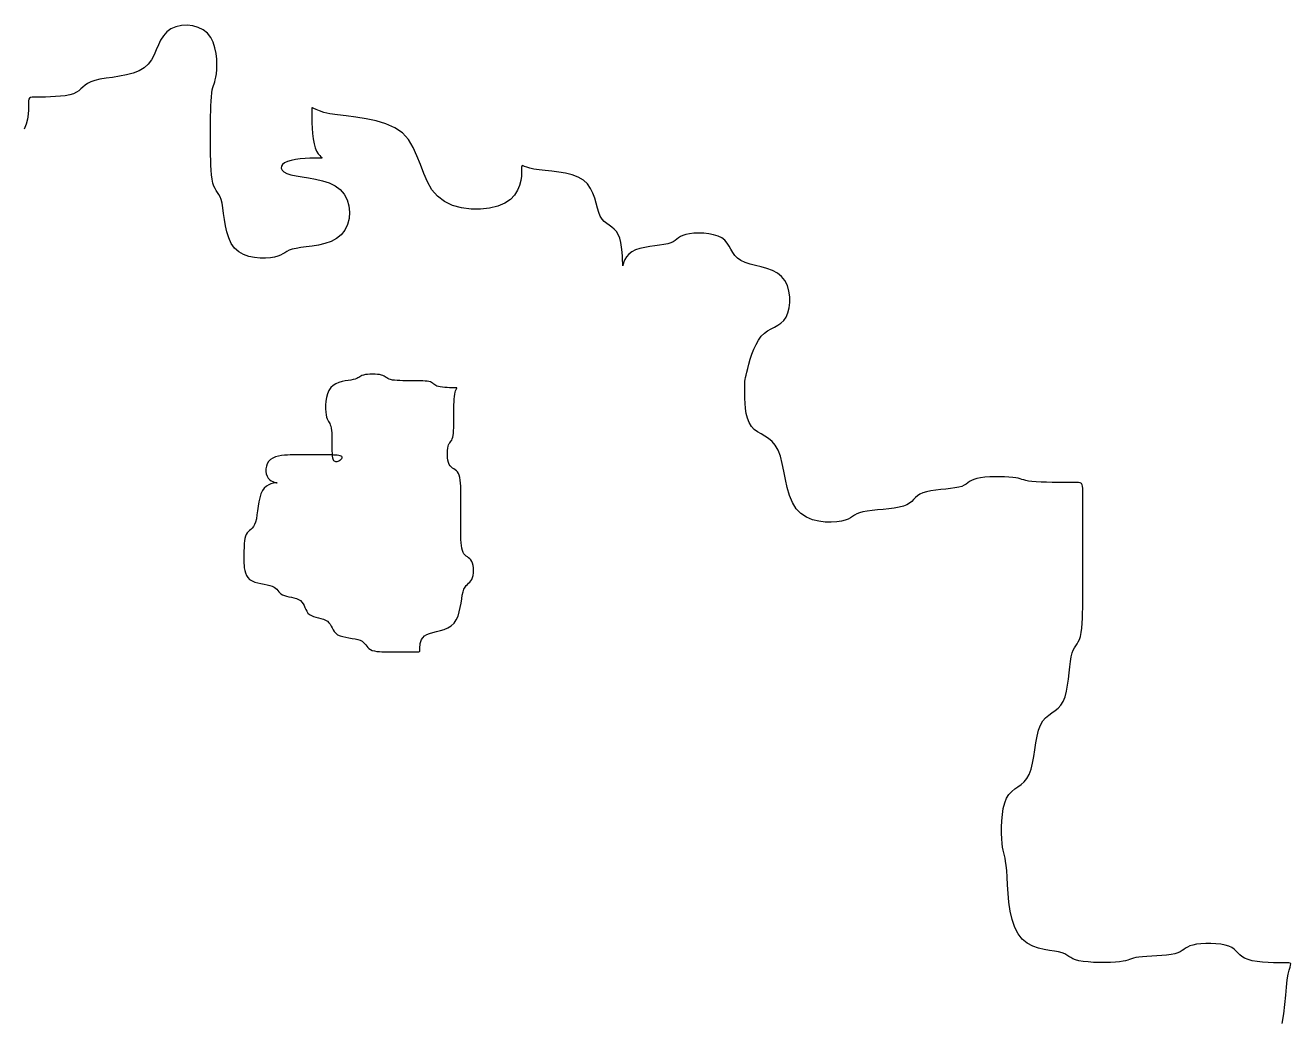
# Model space of a CAD drawing. Header units: millimetres. Extents: x -4017 to 59953, y -688 to 66564.
# Drawn here: x 36040 to 36973, y 10643 to 11373 of the extents above; entities that cross this region are included whole.
import ezdxf

# ---------------------------------------------------------------- set-up
doc = ezdxf.new("R2010")
doc.units = ezdxf.units.MM

# ---------------------------------------------------------------- blocks, each defined once
blk = doc.blocks.new('A$C041A49A9')
at = {"linetype": 'Continuous'}
for p, q in [((0.85953, 1.64228), (0.85587, 1.64073)), ((0.86354, 1.64318), (0.85953, 1.64228)), ((0.86772, 1.64343), (0.86354, 1.64318)), ((0.87191, 1.64302), (0.86772, 1.64343)), ((0.87592, 1.64193), (0.87191, 1.64302)), ((0.87957, 1.64016), (0.87592, 1.64193)), ((0.84827, 1.63254), (0.8466, 1.62899)), ((0.85025, 1.63578), (0.84827, 1.63254)), ((0.85274, 1.63856), (0.85025, 1.63578)), ((0.85587, 1.64073), (0.85274, 1.63856)), ((0.8827, 1.6377), (0.87957, 1.64016)), ((0.88517, 1.63457), (0.8827, 1.6377)), ((0.88702, 1.63092), (0.88517, 1.63457)), ((0.84505, 1.62528), (0.84342, 1.62158)), ((0.8466, 1.62899), (0.84505, 1.62528)), ((0.88832, 1.62691), (0.88702, 1.63092)), ((0.88915, 1.62272), (0.88832, 1.62691)), ((0.83917, 1.61478), (0.83615, 1.61201)), ((0.84153, 1.61802), (0.83917, 1.61478)), ((0.84342, 1.62158), (0.84153, 1.61802)), ((0.88959, 1.61854), (0.88915, 1.62272)), ((0.88972, 1.61453), (0.88959, 1.61854)), ((0.88961, 1.61087), (0.88972, 1.61453)), ((0.80799, 1.60444), (0.80355, 1.60373)), ((0.81286, 1.60512), (0.80799, 1.60444)), ((0.81795, 1.60589), (0.81286, 1.60512)), ((0.82303, 1.60686), (0.81795, 1.60589)), ((0.8279, 1.60813), (0.82303, 1.60686)), ((0.83235, 1.60981), (0.8279, 1.60813)), ((0.83615, 1.61201), (0.83235, 1.60981)), ((0.88857, 1.60331), (0.88898, 1.60526)), ((0.88898, 1.60526), (0.88934, 1.60774)), ((0.88934, 1.60774), (0.88961, 1.61087)), ((0.78798, 1.59528), (0.78621, 1.59408)), ((0.7895, 1.5966), (0.78798, 1.59528)), ((0.79095, 1.59798), (0.7895, 1.5966)), ((0.79251, 1.59935), (0.79095, 1.59798)), ((0.79438, 1.60067), (0.79251, 1.59935)), ((0.79672, 1.60188), (0.79438, 1.60067)), ((0.79974, 1.60291), (0.79672, 1.60188)), ((0.80355, 1.60373), (0.79974, 1.60291)), ((0.88593, 1.59362), (0.88628, 1.59582)), ((0.88628, 1.59582), (0.8867, 1.59757)), ((0.8867, 1.59757), (0.88716, 1.59903)), ((0.88716, 1.59903), (0.88763, 1.60036)), ((0.88763, 1.60036), (0.88811, 1.60173)), ((0.88811, 1.60173), (0.88857, 1.60331)), ((0.75083, 1.58613), (0.75082, 1.58394)), ((0.75092, 1.58778), (0.75083, 1.58613)), ((0.75117, 1.58896), (0.75092, 1.58778)), ((0.75165, 1.58975), (0.75117, 1.58896)), ((0.75244, 1.59023), (0.75165, 1.58975)), ((0.75362, 1.59048), (0.75244, 1.59023)), ((0.75527, 1.59057), (0.75362, 1.59048)), ((0.75746, 1.59058), (0.75527, 1.59057)), ((0.76023, 1.59059), (0.75746, 1.59058)), ((0.76347, 1.59062), (0.76023, 1.59059)), ((0.76702, 1.59071), (0.76347, 1.59062)), ((0.77073, 1.59089), (0.76702, 1.59071)), ((0.77444, 1.59118), (0.77073, 1.59089)), ((0.77799, 1.59162), (0.77444, 1.59118)), ((0.78123, 1.59223), (0.77799, 1.59162)), ((0.784, 1.59305), (0.78123, 1.59223)), ((0.78621, 1.59408), (0.784, 1.59305)), ((0.88528, 1.58405), (0.88543, 1.5876)), ((0.88543, 1.5876), (0.88565, 1.59084)), ((0.88565, 1.59084), (0.88593, 1.59362)), ((0.75062, 1.57793), (0.75016, 1.57438)), ((0.75079, 1.58117), (0.75062, 1.57793)), ((0.75082, 1.58394), (0.75079, 1.58117)), ((0.88509, 1.57308), (0.88512, 1.57663)), ((0.88512, 1.57663), (0.88518, 1.58034)), ((0.88518, 1.58034), (0.88528, 1.58405)), ((0.95962, 1.58207), (0.9596, 1.58063)), ((0.9596, 1.58063), (0.9596, 1.57831)), ((0.9596, 1.57831), (0.95964, 1.57526)), ((0.9598, 1.58272), (0.95962, 1.58207)), ((0.9603, 1.58273), (0.9598, 1.58272)), ((0.96127, 1.58225), (0.9603, 1.58273)), ((0.96286, 1.58141), (0.96127, 1.58225)), ((0.96524, 1.58037), (0.96286, 1.58141)), ((0.96855, 1.57927), (0.96524, 1.58037)), ((0.97296, 1.57825), (0.96855, 1.57927)), ((0.97855, 1.57742), (0.97296, 1.57825)), ((0.98508, 1.57665), (0.97855, 1.57742)), ((0.99223, 1.57578), (0.98508, 1.57665)), ((0.74925, 1.57067), (0.74776, 1.56696)), ((0.75016, 1.57438), (0.74925, 1.57067)), ((0.88507, 1.56707), (0.88508, 1.56984)), ((0.88507, 1.56486), (0.88507, 1.56707)), ((0.88508, 1.56984), (0.88509, 1.57308)), ((0.95964, 1.57526), (0.95973, 1.57169)), ((0.95973, 1.57169), (0.95992, 1.5678)), ((0.95992, 1.5678), (0.96022, 1.5638)), ((0.9997, 1.57464), (0.99223, 1.57578)), ((1.00717, 1.57307), (0.9997, 1.57464)), ((1.01432, 1.57091), (1.00717, 1.57307)), ((1.02085, 1.56798), (1.01432, 1.57091)), ((1.02644, 1.56413), (1.02085, 1.56798)), ((0.88507, 1.56313), (0.88507, 1.56486)), ((0.88507, 1.5617), (0.88507, 1.56313)), ((0.88507, 1.56043), (0.88507, 1.5617)), ((0.88507, 1.55916), (0.88507, 1.56043)), ((0.88507, 1.55773), (0.88507, 1.55916)), ((0.88507, 1.556), (0.88507, 1.55773)), ((0.96022, 1.5638), (0.96068, 1.55988)), ((0.96068, 1.55988), (0.96131, 1.55625)), ((1.03088, 1.55925), (1.02644, 1.56413)), ((1.03436, 1.55356), (1.03088, 1.55925)), ((0.88507, 1.55379), (0.88507, 1.556)), ((0.88508, 1.55102), (0.88507, 1.55379)), ((0.8851, 1.54778), (0.88508, 1.55102)), ((0.96131, 1.55625), (0.96216, 1.55313)), ((0.96216, 1.55313), (0.96321, 1.55066)), ((0.96321, 1.55066), (0.96437, 1.5488)), ((0.96437, 1.5488), (0.9655, 1.54747)), ((1.0372, 1.54732), (1.03436, 1.55356)), ((0.88516, 1.54423), (0.8851, 1.54778)), ((0.88529, 1.54052), (0.88516, 1.54423)), ((0.88549, 1.53681), (0.88529, 1.54052)), ((0.93723, 1.53962), (0.9371, 1.53824)), ((0.93808, 1.54094), (0.93723, 1.53962)), ((0.9396, 1.54214), (0.93808, 1.54094)), ((0.94177, 1.54317), (0.9396, 1.54214)), ((0.94454, 1.54399), (0.94177, 1.54317)), ((0.94775, 1.5446), (0.94454, 1.54399)), ((0.9512, 1.54504), (0.94775, 1.5446)), ((0.95473, 1.54533), (0.9512, 1.54504)), ((0.95813, 1.54551), (0.95473, 1.54533)), ((0.96122, 1.5456), (0.95813, 1.54551)), ((0.96383, 1.54563), (0.96122, 1.5456)), ((0.96576, 1.54564), (0.96383, 1.54563)), ((0.9655, 1.54747), (0.96645, 1.54657)), ((0.96688, 1.54565), (0.96576, 1.54564)), ((0.96645, 1.54657), (0.96709, 1.54603)), ((0.96728, 1.54576), (0.96688, 1.54565)), ((0.96709, 1.54603), (0.96728, 1.54576)), ((1.03969, 1.5408), (1.0372, 1.54732)), ((1.04213, 1.53429), (1.03969, 1.5408)), ((1.11447, 1.53977), (1.11435, 1.53891)), ((1.11481, 1.54008), (1.11447, 1.53977)), ((1.11547, 1.53997), (1.11481, 1.54008)), ((1.11655, 1.53955), (1.11547, 1.53997)), ((1.11817, 1.53894), (1.11655, 1.53955)), ((1.12043, 1.53824), (1.11817, 1.53894)), ((0.88579, 1.53326), (0.88549, 1.53681)), ((0.88622, 1.53002), (0.88579, 1.53326)), ((0.88678, 1.52724), (0.88622, 1.53002)), ((0.9371, 1.53824), (0.93771, 1.53687)), ((0.93771, 1.53687), (0.93908, 1.53555)), ((0.93908, 1.53555), (0.94124, 1.53434)), ((0.94124, 1.53434), (0.94424, 1.53331)), ((0.94424, 1.53331), (0.94804, 1.53248)), ((0.94804, 1.53248), (0.95249, 1.53176)), ((0.95249, 1.53176), (0.95736, 1.53101)), ((0.95736, 1.53101), (0.96244, 1.53011)), ((0.96244, 1.53011), (0.96752, 1.52894)), ((1.04484, 1.52805), (1.04213, 1.53429)), ((1.11414, 1.53231), (1.11368, 1.52904)), ((1.11431, 1.53515), (1.11414, 1.53231)), ((1.11433, 1.53739), (1.11431, 1.53515)), ((1.11435, 1.53891), (1.11433, 1.53739)), ((1.12343, 1.53758), (1.12043, 1.53824)), ((1.12724, 1.53703), (1.12343, 1.53758)), ((1.13168, 1.53654), (1.12724, 1.53703)), ((1.13655, 1.53601), (1.13168, 1.53654)), ((1.14164, 1.53534), (1.13655, 1.53601)), ((1.14672, 1.53443), (1.14164, 1.53534)), ((1.15159, 1.53319), (1.14672, 1.53443)), ((1.15604, 1.53152), (1.15159, 1.53319)), ((1.15984, 1.52933), (1.15604, 1.53152)), ((0.88749, 1.52504), (0.88678, 1.52724)), ((0.88833, 1.52328), (0.88749, 1.52504)), ((0.88924, 1.52179), (0.88833, 1.52328)), ((0.89019, 1.5204), (0.88924, 1.52179)), ((0.89115, 1.51894), (0.89019, 1.5204)), ((0.96752, 1.52894), (0.9724, 1.52737)), ((0.9724, 1.52737), (0.97684, 1.52526)), ((0.97684, 1.52526), (0.98064, 1.5225)), ((0.98064, 1.5225), (0.98363, 1.51902)), ((1.0481, 1.52235), (1.04484, 1.52805)), ((1.05223, 1.51748), (1.0481, 1.52235)), ((1.1113, 1.52193), (1.10909, 1.51844)), ((1.11278, 1.52552), (1.1113, 1.52193)), ((1.11368, 1.52904), (1.11278, 1.52552)), ((1.16285, 1.52656), (1.15984, 1.52933)), ((1.16515, 1.52331), (1.16285, 1.52656)), ((1.16689, 1.51976), (1.16515, 1.52331)), ((0.89206, 1.51723), (0.89115, 1.51894)), ((0.89289, 1.51509), (0.89206, 1.51723)), ((0.89361, 1.51236), (0.89289, 1.51509)), ((0.89418, 1.50891), (0.89361, 1.51236)), ((0.98363, 1.51902), (0.98578, 1.51494)), ((0.98578, 1.51494), (0.98708, 1.51048)), ((1.05742, 1.51364), (1.05223, 1.51748)), ((1.06348, 1.51084), (1.05742, 1.51364)), ((1.10191, 1.51245), (1.09672, 1.51028)), ((1.10601, 1.51522), (1.10191, 1.51245)), ((1.10909, 1.51844), (1.10601, 1.51522)), ((1.16822, 1.51606), (1.16689, 1.51976)), ((1.16927, 1.51235), (1.16822, 1.51606)), ((1.1702, 1.5088), (1.16927, 1.51235)), ((0.89471, 1.50488), (0.89418, 1.50891)), ((0.89529, 1.50047), (0.89471, 1.50488)), ((0.98708, 1.51048), (0.98757, 1.50581)), ((0.98757, 1.50581), (0.98723, 1.50115)), ((1.07013, 1.50901), (1.06348, 1.51084)), ((1.07707, 1.5081), (1.07013, 1.50901)), ((1.08401, 1.50805), (1.07707, 1.5081)), ((1.09065, 1.5088), (1.08401, 1.50805)), ((1.09672, 1.51028), (1.09065, 1.5088)), ((1.17115, 1.50555), (1.1702, 1.5088)), ((1.17226, 1.50278), (1.17115, 1.50555)), ((1.17365, 1.50058), (1.17226, 1.50278)), ((0.89602, 1.49586), (0.89529, 1.50047)), ((0.89703, 1.49125), (0.89602, 1.49586)), ((0.98414, 1.49261), (0.9814, 1.48913)), ((0.98608, 1.49669), (0.98414, 1.49261)), ((0.98723, 1.50115), (0.98608, 1.49669)), ((1.17527, 1.49884), (1.17365, 1.50058)), ((1.17704, 1.49741), (1.17527, 1.49884)), ((1.1789, 1.49613), (1.17704, 1.49741)), ((1.18075, 1.49485), (1.1789, 1.49613)), ((1.18253, 1.49341), (1.18075, 1.49485)), ((1.18415, 1.49165), (1.18253, 1.49341)), ((0.89841, 1.48684), (0.89703, 1.49125)), ((0.90026, 1.48281), (0.89841, 1.48684)), ((0.97384, 1.48428), (0.96938, 1.48274)), ((0.97792, 1.48637), (0.97384, 1.48428)), ((0.9814, 1.48913), (0.97792, 1.48637)), ((1.18553, 1.48941), (1.18415, 1.49165)), ((1.18663, 1.48661), (1.18553, 1.48941)), ((1.18745, 1.48338), (1.18663, 1.48661)), ((1.18804, 1.47993), (1.18745, 1.48338)), ((1.22424, 1.4832), (1.22204, 1.48249)), ((1.22598, 1.48404), (1.22424, 1.4832)), ((1.2274, 1.48495), (1.22598, 1.48404)), ((1.22867, 1.4859), (1.2274, 1.48495)), ((1.22994, 1.48686), (1.22867, 1.4859)), ((1.23137, 1.48777), (1.22994, 1.48686)), ((1.23311, 1.4886), (1.23137, 1.48777)), ((1.23531, 1.48932), (1.23311, 1.4886)), ((1.23808, 1.48987), (1.23531, 1.48932)), ((1.24133, 1.49024), (1.23808, 1.48987)), ((1.24488, 1.49039), (1.24133, 1.49024)), ((1.24858, 1.49029), (1.24488, 1.49039)), ((1.25229, 1.48992), (1.24858, 1.49029)), ((1.25584, 1.48924), (1.25229, 1.48992)), ((1.25908, 1.48823), (1.25584, 1.48924)), ((1.26186, 1.48685), (1.25908, 1.48823)), ((1.26406, 1.48511), (1.26186, 1.48685)), ((1.26581, 1.48307), (1.26406, 1.48511)), ((1.26727, 1.48084), (1.26581, 1.48307)), ((0.90271, 1.47936), (0.90026, 1.48281)), ((0.9058, 1.47664), (0.90271, 1.47936)), ((0.90941, 1.47462), (0.9058, 1.47664)), ((0.91337, 1.47321), (0.90941, 1.47462)), ((0.9367, 1.47418), (0.93475, 1.4734)), ((0.93832, 1.47505), (0.9367, 1.47418)), ((0.9398, 1.47595), (0.93832, 1.47505)), ((0.94133, 1.47685), (0.9398, 1.47595)), ((0.94309, 1.47771), (0.94133, 1.47685)), ((0.94526, 1.4785), (0.94309, 1.47771)), ((0.94803, 1.47917), (0.94526, 1.4785)), ((0.95152, 1.47972), (0.94803, 1.47917)), ((0.95559, 1.48023), (0.95152, 1.47972)), ((0.96006, 1.48083), (0.95559, 1.48023)), ((0.96472, 1.48162), (0.96006, 1.48083)), ((0.96938, 1.48274), (0.96472, 1.48162)), ((1.18844, 1.47647), (1.18804, 1.47993)), ((1.18868, 1.47321), (1.18844, 1.47647)), ((1.1933, 1.47488), (1.19165, 1.47294)), ((1.19549, 1.47661), (1.1933, 1.47488)), ((1.19826, 1.47799), (1.19549, 1.47661)), ((1.2015, 1.47905), (1.19826, 1.47799)), ((1.20506, 1.47985), (1.2015, 1.47905)), ((1.20876, 1.48048), (1.20506, 1.47985)), ((1.21247, 1.48098), (1.20876, 1.48048)), ((1.21602, 1.48144), (1.21247, 1.48098)), ((1.21926, 1.48192), (1.21602, 1.48144)), ((1.22204, 1.48249), (1.21926, 1.48192)), ((1.2686, 1.47851), (1.26727, 1.48084)), ((1.26997, 1.47618), (1.2686, 1.47851)), ((1.27155, 1.47394), (1.26997, 1.47618)), ((1.2735, 1.47191), (1.27155, 1.47394)), ((0.9175, 1.47234), (0.91337, 1.47321)), ((0.92163, 1.47194), (0.9175, 1.47234)), ((0.92559, 1.47192), (0.92163, 1.47194)), ((0.9292, 1.47221), (0.92559, 1.47192)), ((0.93229, 1.47272), (0.9292, 1.47221)), ((0.93475, 1.4734), (0.93229, 1.47272)), ((1.1888, 1.47034), (1.18868, 1.47321)), ((1.18885, 1.46809), (1.1888, 1.47034)), ((1.18885, 1.46666), (1.18885, 1.46809)), ((1.18887, 1.46618), (1.18885, 1.46666)), ((1.18896, 1.46654), (1.18887, 1.46618)), ((1.1892, 1.46758), (1.18896, 1.46654)), ((1.18968, 1.46911), (1.1892, 1.46758)), ((1.19047, 1.47095), (1.18968, 1.46911)), ((1.19165, 1.47294), (1.19047, 1.47095)), ((1.27599, 1.47016), (1.2735, 1.47191)), ((1.27912, 1.46877), (1.27599, 1.47016)), ((1.28277, 1.46763), (1.27912, 1.46877)), ((1.28678, 1.46662), (1.28277, 1.46763)), ((1.29097, 1.46558), (1.28678, 1.46662)), ((1.29515, 1.46438), (1.29097, 1.46558)), ((1.29916, 1.4629), (1.29515, 1.46438)), ((1.30282, 1.46098), (1.29916, 1.4629)), ((1.30595, 1.4585), (1.30282, 1.46098)), ((1.30841, 1.45537), (1.30595, 1.4585)), ((1.31021, 1.45171), (1.30841, 1.45537)), ((1.31139, 1.4477), (1.31021, 1.45171)), ((1.31198, 1.44352), (1.31139, 1.4477)), ((1.31156, 1.43533), (1.31202, 1.43934)), ((1.31202, 1.43934), (1.31198, 1.44352)), ((1.30752, 1.42605), (1.30926, 1.42854)), ((1.30926, 1.42854), (1.31063, 1.43167)), ((1.31063, 1.43167), (1.31156, 1.43533)), ((1.29324, 1.41662), (1.29568, 1.41837)), ((1.29568, 1.41837), (1.2982, 1.41982)), ((1.2982, 1.41982), (1.30072, 1.42116)), ((1.30072, 1.42116), (1.30317, 1.42253)), ((1.30317, 1.42253), (1.30546, 1.42411)), ((1.30546, 1.42411), (1.30752, 1.42605)), ((1.28549, 1.40484), (1.28709, 1.4084)), ((1.28709, 1.4084), (1.28892, 1.41164)), ((1.28892, 1.41164), (1.29097, 1.41441)), ((1.29097, 1.41441), (1.29324, 1.41662)), ((1.28289, 1.39743), (1.28409, 1.40114)), ((1.28409, 1.40114), (1.28549, 1.40484)), ((1.28035, 1.38786), (1.28103, 1.39064)), ((1.28103, 1.39064), (1.28187, 1.39388)), ((1.28187, 1.39388), (1.28289, 1.39743)), ((0.97961, 1.38042), (0.97738, 1.37949)), ((0.98194, 1.38108), (0.97961, 1.38042)), ((0.98427, 1.38154), (0.98194, 1.38108)), ((0.9865, 1.38188), (0.98427, 1.38154)), ((0.98854, 1.38216), (0.9865, 1.38188)), ((0.99028, 1.38245), (0.98854, 1.38216)), ((0.99167, 1.38281), (0.99028, 1.38245)), ((0.99275, 1.38323), (0.99167, 1.38281)), ((0.99361, 1.38368), (0.99275, 1.38323)), ((0.99435, 1.38416), (0.99361, 1.38368)), ((0.99505, 1.38464), (0.99435, 1.38416)), ((0.99579, 1.38509), (0.99505, 1.38464)), ((0.99667, 1.38551), (0.99579, 1.38509)), ((0.99777, 1.38587), (0.99667, 1.38551)), ((0.99916, 1.38615), (0.99777, 1.38587)), ((1.00078, 1.38635), (0.99916, 1.38615)), ((1.00256, 1.38647), (1.00078, 1.38635)), ((1.00441, 1.38651), (1.00256, 1.38647)), ((1.00626, 1.38647), (1.00441, 1.38651)), ((1.00804, 1.38635), (1.00626, 1.38647)), ((1.00966, 1.38615), (1.00804, 1.38635)), ((1.01105, 1.38587), (1.00966, 1.38615)), ((1.01215, 1.38551), (1.01105, 1.38587)), ((1.01302, 1.38509), (1.01215, 1.38551)), ((1.01373, 1.38464), (1.01302, 1.38509)), ((1.01437, 1.38416), (1.01373, 1.38464)), ((1.015, 1.38368), (1.01437, 1.38416)), ((1.01571, 1.38323), (1.015, 1.38368)), ((1.01658, 1.38281), (1.01571, 1.38323)), ((1.01768, 1.38245), (1.01658, 1.38281)), ((1.01908, 1.38217), (1.01768, 1.38245)), ((1.02073, 1.38196), (1.01908, 1.38217)), ((1.0226, 1.38181), (1.02073, 1.38196)), ((1.02464, 1.38171), (1.0226, 1.38181)), ((1.0268, 1.38164), (1.02464, 1.38171)), ((1.02903, 1.38161), (1.0268, 1.38164)), ((1.03129, 1.3816), (1.02903, 1.38161)), ((1.03352, 1.3816), (1.03129, 1.3816)), ((1.03568, 1.3816), (1.03352, 1.3816)), ((1.03776, 1.38159), (1.03568, 1.3816)), ((1.03972, 1.38155), (1.03776, 1.38159)), ((1.04154, 1.38149), (1.03972, 1.38155)), ((1.04321, 1.38139), (1.04154, 1.38149)), ((1.0447, 1.38124), (1.04321, 1.38139)), ((1.046, 1.38103), (1.0447, 1.38124)), ((1.04708, 1.38075), (1.046, 1.38103)), ((1.04793, 1.38039), (1.04708, 1.38075)), ((1.04861, 1.37997), (1.04793, 1.38039)), ((1.27882, 1.37996), (1.27894, 1.38123)), ((1.27894, 1.38123), (1.27913, 1.3825)), ((1.27913, 1.3825), (1.27941, 1.38392)), ((1.27941, 1.38392), (1.27981, 1.38566)), ((1.27981, 1.38566), (1.28035, 1.38786)), ((0.9712, 1.37202), (0.97049, 1.36933)), ((0.97222, 1.37447), (0.9712, 1.37202)), ((0.9736, 1.37657), (0.97222, 1.37447)), ((0.97534, 1.37823), (0.9736, 1.37657)), ((0.97738, 1.37949), (0.97534, 1.37823)), ((1.04919, 1.37952), (1.04861, 1.37997)), ((1.04973, 1.37904), (1.04919, 1.37952)), ((1.05031, 1.37856), (1.04973, 1.37904)), ((1.051, 1.37811), (1.05031, 1.37856)), ((1.05185, 1.37769), (1.051, 1.37811)), ((1.05295, 1.37733), (1.05185, 1.37769)), ((1.05434, 1.37705), (1.05295, 1.37733)), ((1.05595, 1.37684), (1.05434, 1.37705)), ((1.05769, 1.37669), (1.05595, 1.37684)), ((1.05948, 1.37659), (1.05769, 1.37669)), ((1.06124, 1.37652), (1.05948, 1.37659)), ((1.06286, 1.37649), (1.06124, 1.37652)), ((1.06427, 1.37648), (1.06286, 1.37649)), ((1.06538, 1.37648), (1.06427, 1.37648)), ((1.06479, 1.3701), (1.065, 1.37177)), ((1.065, 1.37177), (1.06528, 1.37316)), ((1.06528, 1.37316), (1.06563, 1.37426)), ((1.06611, 1.37647), (1.06538, 1.37648)), ((1.06563, 1.37426), (1.066, 1.37508)), ((1.066, 1.37508), (1.06634, 1.37567)), ((1.06652, 1.37643), (1.06611, 1.37647)), ((1.06634, 1.37567), (1.06657, 1.37606)), ((1.06665, 1.3763), (1.06652, 1.37643)), ((1.06657, 1.37606), (1.06665, 1.3763)), ((1.27873, 1.37459), (1.27874, 1.37679)), ((1.27874, 1.37181), (1.27873, 1.37459)), ((1.27874, 1.37679), (1.27876, 1.37853)), ((1.27881, 1.36857), (1.27874, 1.37181)), ((1.27876, 1.37853), (1.27882, 1.37996)), ((0.97005, 1.36652), (0.96985, 1.36372)), ((0.96985, 1.36372), (0.96985, 1.36103)), ((0.97049, 1.36933), (0.97005, 1.36652)), ((1.06444, 1.36149), (1.06447, 1.36386)), ((1.06447, 1.36386), (1.06453, 1.36611)), ((1.06453, 1.36611), (1.06464, 1.3682)), ((1.06464, 1.3682), (1.06479, 1.3701)), ((1.27899, 1.36502), (1.27881, 1.36857)), ((1.27935, 1.36131), (1.27899, 1.36502)), ((0.96985, 1.36103), (0.97, 1.35857)), ((0.97, 1.35857), (0.97028, 1.35647)), ((0.97028, 1.35647), (0.97063, 1.35481)), ((0.97063, 1.35481), (0.97105, 1.35352)), ((0.97105, 1.35352), (0.97151, 1.3525)), ((0.97151, 1.3525), (0.97198, 1.35166)), ((1.06441, 1.35164), (1.06443, 1.35409)), ((1.06443, 1.35905), (1.06444, 1.36149)), ((1.06443, 1.35657), (1.06443, 1.35905)), ((1.06443, 1.35409), (1.06443, 1.35657)), ((1.27994, 1.35761), (1.27935, 1.36131)), ((1.28081, 1.35405), (1.27994, 1.35761)), ((1.28204, 1.35081), (1.28081, 1.35405)), ((0.97198, 1.35166), (0.97246, 1.3509)), ((0.97246, 1.3509), (0.97292, 1.35013)), ((0.97292, 1.35013), (0.97333, 1.34923)), ((0.97333, 1.34923), (0.97369, 1.34813)), ((0.97369, 1.34813), (0.97397, 1.34674)), ((0.97397, 1.34674), (0.97418, 1.3451)), ((0.97418, 1.3451), (0.97434, 1.34326)), ((0.97434, 1.34326), (0.97444, 1.34129)), ((1.06407, 1.34303), (1.06422, 1.34493)), ((1.06422, 1.34493), (1.06432, 1.34703)), ((1.06432, 1.34703), (1.06438, 1.34928)), ((1.06438, 1.34928), (1.06441, 1.35164)), ((1.28367, 1.34804), (1.28204, 1.35081)), ((1.28573, 1.34583), (1.28367, 1.34804)), ((1.28813, 1.34403), (1.28573, 1.34583)), ((1.29077, 1.34245), (1.28813, 1.34403)), ((0.97444, 1.34129), (0.9745, 1.33924)), ((0.9745, 1.33924), (0.97453, 1.33718)), ((0.97453, 1.33718), (0.97454, 1.33516)), ((0.97454, 1.33516), (0.97454, 1.33324)), ((1.06016, 1.33334), (1.06052, 1.33444)), ((1.06052, 1.33444), (1.06093, 1.33531)), ((1.06093, 1.33531), (1.06139, 1.33602)), ((1.06139, 1.33602), (1.06187, 1.33666)), ((1.06187, 1.33666), (1.06234, 1.33729)), ((1.06234, 1.33729), (1.0628, 1.338)), ((1.0628, 1.338), (1.06322, 1.33887)), ((1.06322, 1.33887), (1.06357, 1.33998)), ((1.06357, 1.33998), (1.06386, 1.34137)), ((1.06386, 1.34137), (1.06407, 1.34303)), ((1.29353, 1.34088), (1.29077, 1.34245)), ((1.29628, 1.33911), (1.29353, 1.34088)), ((1.29892, 1.33695), (1.29628, 1.33911)), ((1.30133, 1.33417), (1.29892, 1.33695)), ((1.30339, 1.33059), (1.30133, 1.33417)), ((0.93083, 1.3247), (0.92913, 1.32357)), ((0.93282, 1.32555), (0.93083, 1.3247)), ((0.93501, 1.32615), (0.93282, 1.32555)), ((0.93728, 1.32656), (0.93501, 1.32615)), ((0.93956, 1.32681), (0.93728, 1.32656)), ((0.94174, 1.32693), (0.93956, 1.32681)), ((0.94373, 1.32698), (0.94174, 1.32693)), ((0.94544, 1.32699), (0.94373, 1.32698)), ((0.94679, 1.32699), (0.94544, 1.32699)), ((0.94785, 1.32699), (0.94679, 1.32699)), ((0.94869, 1.32699), (0.94785, 1.32699)), ((0.94942, 1.32699), (0.94869, 1.32699)), ((0.95011, 1.32699), (0.94942, 1.32699)), ((0.95085, 1.32699), (0.95011, 1.32699)), ((0.95173, 1.32699), (0.95085, 1.32699)), ((0.95283, 1.32699), (0.95173, 1.32699)), ((0.95422, 1.32699), (0.95283, 1.32699)), ((0.95584, 1.32699), (0.95422, 1.32699)), ((0.95762, 1.32699), (0.95584, 1.32699)), ((0.95947, 1.32699), (0.95762, 1.32699)), ((0.96132, 1.32699), (0.95947, 1.32699)), ((0.9631, 1.32699), (0.96132, 1.32699)), ((0.96472, 1.32699), (0.9631, 1.32699)), ((0.96611, 1.32699), (0.96472, 1.32699)), ((0.96721, 1.32699), (0.96611, 1.32699)), ((0.96806, 1.32699), (0.96721, 1.32699)), ((0.96875, 1.32699), (0.96806, 1.32699)), ((0.96933, 1.32699), (0.96875, 1.32699)), ((0.96987, 1.32699), (0.96933, 1.32699)), ((0.97045, 1.32699), (0.96987, 1.32699)), ((0.97113, 1.32699), (0.97045, 1.32699)), ((0.97198, 1.32699), (0.97113, 1.32699)), ((0.97305, 1.32698), (0.97198, 1.32699)), ((0.97429, 1.32697), (0.97305, 1.32698)), ((0.97563, 1.32694), (0.97429, 1.32697)), ((0.97454, 1.33324), (0.97455, 1.33147)), ((0.97455, 1.33147), (0.97456, 1.32986)), ((0.97456, 1.32986), (0.97459, 1.32841)), ((0.97459, 1.32841), (0.97465, 1.32712)), ((0.97465, 1.32712), (0.97475, 1.32598)), ((0.97475, 1.32598), (0.9749, 1.32499)), ((0.9749, 1.32499), (0.97512, 1.32416)), ((0.977, 1.32688), (0.97563, 1.32694)), ((0.97833, 1.32678), (0.977, 1.32688)), ((0.97954, 1.32663), (0.97833, 1.32678)), ((0.98058, 1.32641), (0.97954, 1.32663)), ((0.98137, 1.32613), (0.98058, 1.32641)), ((0.98186, 1.32578), (0.98137, 1.32613)), ((0.9814, 1.32395), (0.9818, 1.32443)), ((0.9818, 1.32443), (0.98203, 1.3249)), ((0.98206, 1.32536), (0.98186, 1.32578)), ((0.98203, 1.3249), (0.98206, 1.32536)), ((1.05961, 1.32855), (1.05969, 1.33033)), ((1.05963, 1.3267), (1.05961, 1.32855)), ((1.05977, 1.32485), (1.05963, 1.3267)), ((1.05969, 1.33033), (1.05988, 1.33195)), ((1.06004, 1.32307), (1.05977, 1.32485)), ((1.05988, 1.33195), (1.06016, 1.33334)), ((1.30503, 1.32608), (1.30339, 1.33059)), ((1.30637, 1.3208), (1.30503, 1.32608)), ((0.92618, 1.31865), (0.92587, 1.31674)), ((0.92587, 1.31674), (0.92587, 1.31484)), ((0.92681, 1.32048), (0.92618, 1.31865)), ((0.92779, 1.32215), (0.92681, 1.32048)), ((0.92913, 1.32357), (0.92779, 1.32215)), ((0.97512, 1.32416), (0.9754, 1.32348)), ((0.9754, 1.32348), (0.97576, 1.32295)), ((0.97576, 1.32295), (0.97618, 1.32256)), ((0.97618, 1.32256), (0.97667, 1.3223)), ((0.97667, 1.3223), (0.97721, 1.32217)), ((0.97721, 1.32217), (0.97779, 1.32216)), ((0.97779, 1.32216), (0.9784, 1.32225)), ((0.9784, 1.32225), (0.97903, 1.32244)), ((0.97903, 1.32244), (0.97966, 1.32272)), ((0.97966, 1.32272), (0.9803, 1.32308)), ((0.9803, 1.32308), (0.98089, 1.32349)), ((0.98089, 1.32349), (0.9814, 1.32395)), ((1.06045, 1.32145), (1.06004, 1.32307)), ((1.06101, 1.32006), (1.06045, 1.32145)), ((1.06173, 1.31896), (1.06101, 1.32006)), ((1.06256, 1.31809), (1.06173, 1.31896)), ((1.06347, 1.31738), (1.06256, 1.31809)), ((1.06443, 1.31674), (1.06347, 1.31738)), ((1.06538, 1.31611), (1.06443, 1.31674)), ((1.06629, 1.3154), (1.06538, 1.31611)), ((1.06713, 1.31453), (1.06629, 1.3154)), ((1.30755, 1.31501), (1.30637, 1.3208)), ((0.92587, 1.31484), (0.92616, 1.31301)), ((0.92616, 1.31301), (0.92671, 1.31134)), ((0.92671, 1.31134), (0.92752, 1.30992)), ((0.92752, 1.30992), (0.92854, 1.30879)), ((0.92958, 1.30578), (0.9279, 1.30509)), ((0.92854, 1.30879), (0.9297, 1.30794)), ((0.93114, 1.3062), (0.92958, 1.30578)), ((0.9297, 1.30794), (0.9309, 1.30734)), ((0.9309, 1.30734), (0.93203, 1.30693)), ((0.93248, 1.30641), (0.93114, 1.3062)), ((0.93203, 1.30693), (0.93301, 1.30668)), ((0.93349, 1.30649), (0.93248, 1.30641)), ((0.93301, 1.30668), (0.93374, 1.30656)), ((0.93406, 1.3065), (0.93349, 1.30649)), ((0.93374, 1.30656), (0.93412, 1.30651)), ((0.93412, 1.30651), (0.93406, 1.3065)), ((1.06784, 1.31343), (1.06713, 1.31453)), ((1.0684, 1.31203), (1.06784, 1.31343)), ((1.06883, 1.31035), (1.0684, 1.31203)), ((1.06913, 1.30842), (1.06883, 1.31035)), ((1.06933, 1.30627), (1.06913, 1.30842)), ((1.06946, 1.30392), (1.06933, 1.30627)), ((1.30874, 1.30898), (1.30755, 1.31501)), ((1.31009, 1.30294), (1.30874, 1.30898)), ((1.44314, 1.30642), (1.44187, 1.30552)), ((1.44441, 1.30732), (1.44314, 1.30642)), ((1.44584, 1.30818), (1.44441, 1.30732)), ((1.44757, 1.30897), (1.44584, 1.30818)), ((1.44978, 1.30964), (1.44757, 1.30897)), ((1.45255, 1.31017), (1.44978, 1.30964)), ((1.45579, 1.31056), (1.45255, 1.31017)), ((1.45934, 1.31082), (1.45579, 1.31056)), ((1.46305, 1.31095), (1.45934, 1.31082)), ((1.46676, 1.31098), (1.46305, 1.31095)), ((1.47031, 1.31091), (1.46676, 1.31098)), ((1.47355, 1.31074), (1.47031, 1.31091)), ((1.47632, 1.31049), (1.47355, 1.31074)), ((1.47853, 1.31018), (1.47632, 1.31049)), ((1.48028, 1.30981), (1.47853, 1.31018)), ((1.48174, 1.3094), (1.48028, 1.30981)), ((1.48307, 1.30898), (1.48174, 1.3094)), ((1.48444, 1.30855), (1.48307, 1.30898)), ((1.48602, 1.30815), (1.48444, 1.30855)), ((1.48797, 1.30778), (1.48602, 1.30815)), ((1.49045, 1.30746), (1.48797, 1.30778)), ((1.49358, 1.30721), (1.49045, 1.30746)), ((1.49724, 1.30702), (1.49358, 1.30721)), ((1.50125, 1.30689), (1.49724, 1.30702)), ((1.50543, 1.30679), (1.50125, 1.30689)), ((1.50962, 1.30674), (1.50543, 1.30679)), ((1.51362, 1.30671), (1.50962, 1.30674)), ((1.51728, 1.3067), (1.51362, 1.30671)), ((1.52041, 1.3067), (1.51728, 1.3067)), ((1.52288, 1.30669), (1.52041, 1.3067)), ((1.52474, 1.3066), (1.52288, 1.30669)), ((1.52607, 1.30635), (1.52474, 1.3066)), ((1.52697, 1.30587), (1.52607, 1.30635)), ((1.52751, 1.30508), (1.52697, 1.30587)), ((0.92215, 1.2983), (0.92131, 1.29548)), ((0.92325, 1.30072), (0.92215, 1.2983)), ((0.92463, 1.30263), (0.92325, 1.30072)), ((0.92622, 1.30406), (0.92463, 1.30263)), ((0.9279, 1.30509), (0.92622, 1.30406)), ((1.06952, 1.3014), (1.06946, 1.30392)), ((1.06954, 1.29874), (1.06952, 1.3014)), ((1.06955, 1.29598), (1.06954, 1.29874)), ((1.31176, 1.29715), (1.31009, 1.30294)), ((1.3139, 1.29188), (1.31176, 1.29715)), ((1.406, 1.29688), (1.40454, 1.29556)), ((1.40775, 1.29808), (1.406, 1.29688)), ((1.40996, 1.29911), (1.40775, 1.29808)), ((1.41273, 1.29993), (1.40996, 1.29911)), ((1.41597, 1.30056), (1.41273, 1.29993)), ((1.41952, 1.30106), (1.41597, 1.30056)), ((1.42323, 1.30147), (1.41952, 1.30106)), ((1.42694, 1.30184), (1.42323, 1.30147)), ((1.43049, 1.30222), (1.42694, 1.30184)), ((1.43373, 1.30265), (1.43049, 1.30222)), ((1.4365, 1.30319), (1.43373, 1.30265)), ((1.43871, 1.30387), (1.4365, 1.30319)), ((1.44044, 1.30465), (1.43871, 1.30387)), ((1.44187, 1.30552), (1.44044, 1.30465)), ((1.52779, 1.3039), (1.52751, 1.30508)), ((1.52789, 1.30225), (1.52779, 1.3039)), ((1.5279, 1.30006), (1.52789, 1.30225)), ((1.5279, 1.29729), (1.5279, 1.30006)), ((1.5279, 1.29405), (1.5279, 1.29729)), ((0.92013, 1.28915), (0.91969, 1.28592)), ((0.92065, 1.29238), (0.92013, 1.28915)), ((0.92131, 1.29548), (0.92065, 1.29238)), ((1.06955, 1.29313), (1.06955, 1.29598)), ((1.06955, 1.29023), (1.06955, 1.29313)), ((1.06955, 1.28728), (1.06955, 1.29023)), ((1.06955, 1.28432), (1.06955, 1.28728)), ((1.31666, 1.28736), (1.3139, 1.29188)), ((1.32015, 1.28379), (1.31666, 1.28736)), ((1.38503, 1.2873), (1.38085, 1.28688)), ((1.38904, 1.2878), (1.38503, 1.2873)), ((1.3927, 1.28844), (1.38904, 1.2878)), ((1.39583, 1.28925), (1.3927, 1.28844)), ((1.39831, 1.29028), (1.39583, 1.28925)), ((1.40026, 1.29149), (1.39831, 1.29028)), ((1.40184, 1.29281), (1.40026, 1.29149)), ((1.40321, 1.29418), (1.40184, 1.29281)), ((1.40454, 1.29556), (1.40321, 1.29418)), ((1.5279, 1.2905), (1.5279, 1.29405)), ((1.5279, 1.28679), (1.5279, 1.2905)), ((0.9188, 1.28), (0.91823, 1.27759)), ((0.91926, 1.28283), (0.9188, 1.28)), ((0.91969, 1.28592), (0.91926, 1.28283)), ((1.06955, 1.28135), (1.06955, 1.28432)), ((1.06955, 1.27841), (1.06955, 1.28135)), ((1.06955, 1.2755), (1.06955, 1.27841)), ((1.32422, 1.28113), (1.32015, 1.28379)), ((1.32869, 1.27928), (1.32422, 1.28113)), ((1.33335, 1.27811), (1.32869, 1.27928)), ((1.33801, 1.27753), (1.33335, 1.27811)), ((1.35003, 1.27825), (1.34655, 1.27771)), ((1.3528, 1.27897), (1.35003, 1.27825)), ((1.35497, 1.2798), (1.3528, 1.27897)), ((1.35674, 1.28071), (1.35497, 1.2798)), ((1.35827, 1.28167), (1.35674, 1.28071)), ((1.35977, 1.28262), (1.35827, 1.28167)), ((1.36141, 1.28354), (1.35977, 1.28262)), ((1.36338, 1.28437), (1.36141, 1.28354)), ((1.36587, 1.28508), (1.36338, 1.28437)), ((1.369, 1.28565), (1.36587, 1.28508)), ((1.37266, 1.28611), (1.369, 1.28565)), ((1.37666, 1.2865), (1.37266, 1.28611)), ((1.38085, 1.28688), (1.37666, 1.2865)), ((1.5279, 1.28308), (1.5279, 1.28679)), ((1.5279, 1.27953), (1.5279, 1.28308)), ((1.5279, 1.27629), (1.5279, 1.27953)), ((0.9114, 1.26848), (0.91084, 1.2671)), ((0.91211, 1.26959), (0.9114, 1.26848)), ((0.91295, 1.27049), (0.91211, 1.26959)), ((0.91386, 1.2713), (0.91295, 1.27049)), ((0.91481, 1.27211), (0.91386, 1.2713)), ((0.91577, 1.27304), (0.91481, 1.27211)), ((0.91668, 1.27419), (0.91577, 1.27304)), ((0.91751, 1.27567), (0.91668, 1.27419)), ((0.91823, 1.27759), (0.91751, 1.27567)), ((1.06955, 1.27266), (1.06955, 1.2755)), ((1.06955, 1.26989), (1.06955, 1.27266)), ((1.06957, 1.26724), (1.06955, 1.26989)), ((1.34247, 1.27744), (1.33801, 1.27753)), ((1.34655, 1.27771), (1.34247, 1.27744)), ((1.5279, 1.27351), (1.5279, 1.27629)), ((1.5279, 1.27131), (1.5279, 1.27351)), ((1.5279, 1.26957), (1.5279, 1.27131)), ((1.5279, 1.26815), (1.5279, 1.26957)), ((0.90978, 1.25999), (0.90972, 1.25822)), ((0.90991, 1.26185), (0.90978, 1.25999)), ((0.91011, 1.2637), (0.90991, 1.26185)), ((0.91041, 1.26548), (0.91011, 1.2637)), ((0.91084, 1.2671), (0.91041, 1.26548)), ((1.06963, 1.26472), (1.06957, 1.26724)), ((1.06975, 1.26237), (1.06963, 1.26472)), ((1.06994, 1.26021), (1.06975, 1.26237)), ((1.07023, 1.25828), (1.06994, 1.26021)), ((1.5279, 1.26688), (1.5279, 1.26815)), ((1.5279, 1.26561), (1.5279, 1.26688)), ((1.5279, 1.26418), (1.5279, 1.26561)), ((1.5279, 1.26244), (1.5279, 1.26418)), ((1.5279, 1.26024), (1.5279, 1.26244)), ((1.5279, 1.25747), (1.5279, 1.26024)), ((0.9097, 1.2566), (0.90969, 1.25521)), ((0.90969, 1.25521), (0.90969, 1.25411)), ((0.90969, 1.25411), (0.90969, 1.25324)), ((0.90969, 1.25324), (0.90969, 1.25253)), ((0.90969, 1.25253), (0.90969, 1.25189)), ((0.90969, 1.25189), (0.90969, 1.25126)), ((0.90969, 1.25126), (0.90969, 1.25054)), ((0.90969, 1.25054), (0.90969, 1.24967)), ((0.90972, 1.25822), (0.9097, 1.2566)), ((1.07063, 1.2566), (1.07023, 1.25828)), ((1.07116, 1.25521), (1.07063, 1.2566)), ((1.07183, 1.25411), (1.07116, 1.25521)), ((1.07262, 1.25324), (1.07183, 1.25411)), ((1.07348, 1.25253), (1.07262, 1.25324)), ((1.07438, 1.25189), (1.07348, 1.25253)), ((1.07528, 1.25126), (1.07438, 1.25189)), ((1.07615, 1.25054), (1.07528, 1.25126)), ((1.07693, 1.24967), (1.07615, 1.25054)), ((1.5279, 1.25422), (1.5279, 1.25747)), ((1.5279, 1.25067), (1.5279, 1.25422)), ((1.5279, 1.24697), (1.5279, 1.25067)), ((0.90969, 1.24967), (0.90969, 1.24857)), ((0.90969, 1.24857), (0.9097, 1.24718)), ((0.9097, 1.24718), (0.90976, 1.24556)), ((0.90976, 1.24556), (0.90991, 1.24379)), ((0.90991, 1.24379), (0.91021, 1.24193)), ((0.91021, 1.24193), (0.91071, 1.24008)), ((1.07761, 1.24857), (1.07693, 1.24967)), ((1.07813, 1.24718), (1.07761, 1.24857)), ((1.07851, 1.24556), (1.07813, 1.24718)), ((1.07874, 1.24379), (1.07851, 1.24556)), ((1.07881, 1.24193), (1.07874, 1.24379)), ((1.07874, 1.24008), (1.07881, 1.24193)), ((1.5279, 1.24326), (1.5279, 1.24697)), ((1.5279, 1.23971), (1.5279, 1.24326)), ((0.91071, 1.24008), (0.91145, 1.2383)), ((0.91145, 1.2383), (0.91249, 1.23668)), ((0.91249, 1.23668), (0.91386, 1.2353)), ((0.91386, 1.2353), (0.91561, 1.2342)), ((0.91561, 1.2342), (0.91765, 1.23335)), ((0.91765, 1.23335), (0.91988, 1.2327)), ((0.91988, 1.2327), (0.92221, 1.23219)), ((0.92221, 1.23219), (0.92454, 1.23176)), ((0.92454, 1.23176), (0.92677, 1.23135)), ((0.92677, 1.23135), (0.92881, 1.23091)), ((1.07348, 1.23074), (1.07438, 1.23167)), ((1.07438, 1.23167), (1.07528, 1.23248)), ((1.07528, 1.23248), (1.07615, 1.23329)), ((1.07615, 1.23329), (1.07693, 1.23419)), ((1.07693, 1.23419), (1.07761, 1.2353)), ((1.07761, 1.2353), (1.07813, 1.23668)), ((1.07813, 1.23668), (1.07851, 1.2383)), ((1.07851, 1.2383), (1.07874, 1.24008)), ((1.5279, 1.23647), (1.5279, 1.23971)), ((1.5279, 1.23369), (1.5279, 1.23647)), ((1.5279, 1.23149), (1.5279, 1.23369)), ((1.5279, 1.22975), (1.5279, 1.23149)), ((0.92881, 1.23091), (0.93055, 1.23037)), ((0.93055, 1.23037), (0.93194, 1.22969)), ((0.93194, 1.22969), (0.93302, 1.22891)), ((0.93302, 1.22891), (0.93388, 1.22804)), ((0.93388, 1.22804), (0.93462, 1.22714)), ((0.93462, 1.22714), (0.93531, 1.22624)), ((0.93531, 1.22624), (0.93606, 1.22538)), ((0.93606, 1.22538), (0.93694, 1.22459)), ((0.93694, 1.22459), (0.93804, 1.22392)), ((0.93804, 1.22392), (0.93943, 1.22338)), ((0.93943, 1.22338), (0.94105, 1.22295)), ((0.94105, 1.22295), (0.94283, 1.22257)), ((0.94283, 1.22257), (0.94468, 1.22219)), ((0.94468, 1.22219), (0.94653, 1.22177)), ((1.07015, 1.22095), (1.07062, 1.22378)), ((1.07062, 1.22378), (1.07116, 1.2262)), ((1.07116, 1.2262), (1.07183, 1.22811)), ((1.07183, 1.22811), (1.07262, 1.22959)), ((1.07262, 1.22959), (1.07348, 1.23074)), ((1.5279, 1.22832), (1.5279, 1.22975)), ((1.5279, 1.22704), (1.5279, 1.22832)), ((1.5279, 1.22576), (1.5279, 1.22704)), ((1.5279, 1.22432), (1.5279, 1.22576)), ((1.5279, 1.22256), (1.5279, 1.22432)), ((1.5279, 1.22032), (1.5279, 1.22256)), ((0.94653, 1.22177), (0.94831, 1.22125)), ((0.94831, 1.22125), (0.94993, 1.2206)), ((0.94993, 1.2206), (0.95132, 1.21975)), ((0.95132, 1.21975), (0.95242, 1.21868)), ((0.95242, 1.21868), (0.95329, 1.21743)), ((0.95329, 1.21743), (0.954, 1.21606)), ((0.954, 1.21606), (0.95463, 1.21463)), ((0.95463, 1.21463), (0.95527, 1.2132)), ((0.95527, 1.2132), (0.95598, 1.21183)), ((1.06841, 1.2114), (1.06912, 1.21463)), ((1.06912, 1.21463), (1.06968, 1.21786)), ((1.06968, 1.21786), (1.07015, 1.22095)), ((1.52781, 1.21062), (1.52788, 1.21422)), ((1.52788, 1.21422), (1.5279, 1.21751)), ((1.5279, 1.21751), (1.5279, 1.22032)), ((0.95598, 1.21183), (0.95685, 1.21058)), ((0.95685, 1.21058), (0.95795, 1.20951)), ((0.95795, 1.20951), (0.95934, 1.20866)), ((0.95934, 1.20866), (0.96096, 1.20799)), ((0.96096, 1.20799), (0.96274, 1.20744)), ((0.96274, 1.20744), (0.96459, 1.20696)), ((0.96459, 1.20696), (0.96644, 1.20648)), ((0.96644, 1.20648), (0.96822, 1.20595)), ((0.96822, 1.20595), (0.96984, 1.2053)), ((0.96984, 1.2053), (0.97123, 1.20448)), ((0.97123, 1.20448), (0.97233, 1.20345)), ((0.97233, 1.20345), (0.97321, 1.20225)), ((1.06452, 1.20306), (1.06618, 1.20548)), ((1.06618, 1.20548), (1.06745, 1.2083)), ((1.06745, 1.2083), (1.06841, 1.2114)), ((1.52749, 1.2031), (1.52769, 1.20686)), ((1.52769, 1.20686), (1.52781, 1.21062)), ((0.97321, 1.20225), (0.97395, 1.20093)), ((0.97395, 1.20093), (0.97465, 1.19955)), ((0.97465, 1.19955), (0.97539, 1.19817)), ((0.97539, 1.19817), (0.97625, 1.19686)), ((0.97625, 1.19686), (0.97733, 1.19565)), ((0.97733, 1.19565), (0.97872, 1.19462)), ((0.97872, 1.19462), (0.98046, 1.1938)), ((1.04276, 1.19365), (1.04442, 1.19472)), ((1.04442, 1.19472), (1.04652, 1.19557)), ((1.04652, 1.19557), (1.04898, 1.19629)), ((1.04898, 1.19629), (1.05166, 1.19696)), ((1.05166, 1.19696), (1.05447, 1.19768)), ((1.05447, 1.19768), (1.05728, 1.19855)), ((1.05728, 1.19855), (1.05997, 1.19968)), ((1.05997, 1.19968), (1.06242, 1.20115)), ((1.06242, 1.20115), (1.06452, 1.20306)), ((1.5262, 1.19339), (1.52676, 1.19621)), ((1.52676, 1.19621), (1.52718, 1.19949)), ((1.52718, 1.19949), (1.52749, 1.2031)), ((0.98046, 1.1938), (0.9825, 1.19317)), ((0.9825, 1.19317), (0.98473, 1.19267)), ((0.98473, 1.19267), (0.98706, 1.19225)), ((0.98706, 1.19225), (0.98939, 1.19187)), ((0.98939, 1.19187), (0.99162, 1.19147)), ((0.99162, 1.19147), (0.99366, 1.19102)), ((0.99366, 1.19102), (0.9954, 1.19045)), ((0.9954, 1.19045), (0.99679, 1.18974)), ((0.99679, 1.18974), (0.99787, 1.1889)), ((0.99787, 1.1889), (0.99873, 1.18799)), ((0.99873, 1.18799), (0.99947, 1.18704)), ((0.99947, 1.18704), (1.00017, 1.18608)), ((1.00017, 1.18608), (1.00091, 1.18517)), ((1.00091, 1.18517), (1.00179, 1.18434)), ((1.0394, 1.18448), (1.03941, 1.18555)), ((1.03941, 1.18555), (1.03948, 1.1868)), ((1.03948, 1.1868), (1.03966, 1.18817)), ((1.03966, 1.18817), (1.04002, 1.1896)), ((1.04002, 1.1896), (1.04062, 1.19103)), ((1.04062, 1.19103), (1.04152, 1.1924)), ((1.04152, 1.1924), (1.04276, 1.19365)), ((1.52092, 1.18329), (1.52183, 1.185)), ((1.52183, 1.185), (1.52278, 1.18647)), ((1.52278, 1.18647), (1.52374, 1.18787)), ((1.52374, 1.18787), (1.52465, 1.18937)), ((1.52465, 1.18937), (1.52548, 1.19116)), ((1.52548, 1.19116), (1.5262, 1.19339)), ((1.00179, 1.18434), (1.00289, 1.18362)), ((1.00289, 1.18362), (1.00428, 1.18306)), ((1.00428, 1.18306), (1.0059, 1.18264)), ((1.0059, 1.18264), (1.00768, 1.18233)), ((1.00768, 1.18233), (1.00953, 1.18213)), ((1.00953, 1.18213), (1.01138, 1.18201)), ((1.01138, 1.18201), (1.01316, 1.18194)), ((1.01316, 1.18194), (1.01478, 1.18192)), ((1.01478, 1.18192), (1.01617, 1.18192)), ((1.01617, 1.18192), (1.01727, 1.18192)), ((1.01727, 1.18192), (1.01814, 1.18192)), ((1.01814, 1.18192), (1.01885, 1.18192)), ((1.01885, 1.18192), (1.01949, 1.18192)), ((1.01949, 1.18192), (1.02012, 1.18192)), ((1.02012, 1.18192), (1.02083, 1.18192)), ((1.02083, 1.18192), (1.0217, 1.18192)), ((1.0217, 1.18192), (1.0228, 1.18192)), ((1.0228, 1.18192), (1.02419, 1.18192)), ((1.02419, 1.18192), (1.02581, 1.18192)), ((1.02581, 1.18192), (1.02759, 1.18192)), ((1.02759, 1.18192), (1.02944, 1.18192)), ((1.02944, 1.18192), (1.03129, 1.18192)), ((1.03129, 1.18192), (1.03307, 1.18192)), ((1.03307, 1.18192), (1.03469, 1.18192)), ((1.03469, 1.18192), (1.03608, 1.18192)), ((1.03608, 1.18192), (1.03717, 1.18192)), ((1.03717, 1.18192), (1.038, 1.18196)), ((1.038, 1.18196), (1.03859, 1.18205)), ((1.03859, 1.18205), (1.03898, 1.18224)), ((1.03898, 1.18224), (1.03922, 1.18254)), ((1.03922, 1.18254), (1.03934, 1.183)), ((1.03934, 1.183), (1.03939, 1.18363)), ((1.03939, 1.18363), (1.0394, 1.18448)), ((1.5188, 1.17497), (1.51937, 1.17841)), ((1.51937, 1.17841), (1.52008, 1.18115)), ((1.52008, 1.18115), (1.52092, 1.18329)), ((1.51735, 1.16191), (1.51786, 1.16652)), ((1.51786, 1.16652), (1.51832, 1.17094)), ((1.51832, 1.17094), (1.5188, 1.17497)), ((1.51593, 1.15289), (1.51673, 1.15731)), ((1.51673, 1.15731), (1.51735, 1.16191)), ((1.51349, 1.14542), (1.51487, 1.14886)), ((1.51487, 1.14886), (1.51593, 1.15289)), ((1.50515, 1.13706), (1.50748, 1.1387)), ((1.50748, 1.1387), (1.50971, 1.14051)), ((1.50971, 1.14051), (1.51175, 1.14268)), ((1.51175, 1.14268), (1.51349, 1.14542)), ((1.4968, 1.12807), (1.49855, 1.13109)), ((1.49855, 1.13109), (1.50058, 1.13346)), ((1.50058, 1.13346), (1.50282, 1.13538)), ((1.50282, 1.13538), (1.50515, 1.13706)), ((1.49343, 1.11495), (1.49433, 1.11982)), ((1.49433, 1.11982), (1.49542, 1.12426)), ((1.49542, 1.12426), (1.4968, 1.12807)), ((1.49263, 1.10986), (1.49343, 1.11495)), ((1.49094, 1.0999), (1.49183, 1.10478)), ((1.49183, 1.10478), (1.49263, 1.10986)), ((1.48672, 1.08863), (1.48846, 1.09166)), ((1.48846, 1.09166), (1.48985, 1.09546)), ((1.48985, 1.09546), (1.49094, 1.0999)), ((1.47779, 1.081), (1.48012, 1.08265)), ((1.48012, 1.08265), (1.48245, 1.08434)), ((1.48245, 1.08434), (1.48468, 1.08626)), ((1.48468, 1.08626), (1.48672, 1.08863)), ((1.4704, 1.07072), (1.47177, 1.07421)), ((1.47177, 1.07421), (1.47352, 1.07698)), ((1.47352, 1.07698), (1.47555, 1.07918)), ((1.47555, 1.07918), (1.47779, 1.081)), ((1.46866, 1.06218), (1.46937, 1.06665)), ((1.46937, 1.06665), (1.4704, 1.07072)), ((1.46803, 1.05286), (1.46823, 1.05752)), ((1.46823, 1.05752), (1.46866, 1.06218)), ((1.46803, 1.0484), (1.46803, 1.05286)), ((1.46818, 1.04432), (1.46803, 1.0484)), ((1.46845, 1.04083), (1.46818, 1.04432)), ((1.46881, 1.03806), (1.46845, 1.04083)), ((1.46923, 1.03583), (1.46881, 1.03806)), ((1.46968, 1.03391), (1.46923, 1.03583)), ((1.47016, 1.03208), (1.46968, 1.03391)), ((1.47064, 1.03008), (1.47016, 1.03208)), ((1.47109, 1.0277), (1.47064, 1.03008)), ((1.47151, 1.02469), (1.47109, 1.0277)), ((1.47187, 1.02083), (1.47151, 1.02469)), ((1.47216, 1.01595), (1.47187, 1.02083)), ((1.47248, 1.01026), (1.47216, 1.01595)), ((1.47291, 1.00402), (1.47248, 1.01026)), ((1.47355, 0.9975), (1.47291, 1.00402)), ((1.4745, 0.99099), (1.47355, 0.9975)), ((1.47587, 0.98475), (1.4745, 0.99099)), ((1.47774, 0.97905), (1.47587, 0.98475)), ((1.48021, 0.97418), (1.47774, 0.97905)), ((1.48334, 0.97033), (1.48021, 0.97418)), ((1.487, 0.96741), (1.48334, 0.97033)), ((1.49101, 0.96528), (1.487, 0.96741)), ((1.49519, 0.96377), (1.49101, 0.96528)), ((1.49938, 0.96274), (1.49519, 0.96377)), ((1.50338, 0.96202), (1.49938, 0.96274)), ((1.50704, 0.96146), (1.50338, 0.96202)), ((1.51017, 0.9609), (1.50704, 0.96146)), ((1.51266, 0.96023), (1.51017, 0.9609)), ((1.59973, 0.96104), (1.59799, 0.96025)), ((1.60115, 0.9619), (1.59973, 0.96104)), ((1.60242, 0.9628), (1.60115, 0.9619)), ((1.6037, 0.9637), (1.60242, 0.9628)), ((1.60512, 0.96456), (1.6037, 0.9637)), ((1.60686, 0.96535), (1.60512, 0.96456)), ((1.60906, 0.96602), (1.60686, 0.96535)), ((1.61184, 0.96655), (1.60906, 0.96602)), ((1.61508, 0.96692), (1.61184, 0.96655)), ((1.61863, 0.96711), (1.61508, 0.96692)), ((1.62234, 0.96713), (1.61863, 0.96711)), ((1.62604, 0.96695), (1.62234, 0.96713)), ((1.62959, 0.96657), (1.62604, 0.96695)), ((1.63284, 0.96598), (1.62959, 0.96657)), ((1.63561, 0.96517), (1.63284, 0.96598)), ((1.63781, 0.96414), (1.63561, 0.96517)), ((1.63956, 0.96294), (1.63781, 0.96414)), ((1.64102, 0.96162), (1.63956, 0.96294)), ((1.64235, 0.96024), (1.64102, 0.96162)), ((1.51462, 0.95944), (1.51266, 0.96023)), ((1.51623, 0.95858), (1.51462, 0.95944)), ((1.51766, 0.95768), (1.51623, 0.95858)), ((1.5191, 0.95678), (1.51766, 0.95768)), ((1.52071, 0.95592), (1.5191, 0.95678)), ((1.52267, 0.95513), (1.52071, 0.95592)), ((1.52515, 0.95446), (1.52267, 0.95513)), ((1.52828, 0.95393), (1.52515, 0.95446)), ((1.53194, 0.95354), (1.52828, 0.95393)), ((1.53595, 0.95328), (1.53194, 0.95354)), ((1.54013, 0.95315), (1.53595, 0.95328)), ((1.54432, 0.95314), (1.54013, 0.95315)), ((1.54833, 0.95323), (1.54432, 0.95314)), ((1.55198, 0.95342), (1.54833, 0.95323)), ((1.55511, 0.9537), (1.55198, 0.95342)), ((1.5576, 0.95405), (1.55511, 0.9537)), ((1.55955, 0.95447), (1.5576, 0.95405)), ((1.56112, 0.95493), (1.55955, 0.95447)), ((1.5625, 0.9554), (1.56112, 0.95493)), ((1.56383, 0.95588), (1.5625, 0.9554)), ((1.56529, 0.95634), (1.56383, 0.95588)), ((1.56704, 0.95675), (1.56529, 0.95634)), ((1.56924, 0.95711), (1.56704, 0.95675)), ((1.57201, 0.9574), (1.56924, 0.95711)), ((1.57526, 0.95763), (1.57201, 0.9574)), ((1.57881, 0.95784), (1.57526, 0.95763)), ((1.58251, 0.95806), (1.57881, 0.95784)), ((1.58622, 0.95831), (1.58251, 0.95806)), ((1.58977, 0.95863), (1.58622, 0.95831)), ((1.59301, 0.95904), (1.58977, 0.95863)), ((1.59579, 0.95958), (1.59301, 0.95904)), ((1.59799, 0.96025), (1.59579, 0.95958)), ((1.64372, 0.95886), (1.64235, 0.96024)), ((1.6453, 0.95754), (1.64372, 0.95886)), ((1.64725, 0.95634), (1.6453, 0.95754)), ((1.64974, 0.95531), (1.64725, 0.95634)), ((1.65286, 0.9545), (1.64974, 0.95531)), ((1.6565, 0.95388), (1.65286, 0.9545)), ((1.66044, 0.95345), (1.6565, 0.95388)), ((1.6645, 0.95315), (1.66044, 0.95345)), ((1.66848, 0.95297), (1.6645, 0.95315)), ((1.67219, 0.95288), (1.66848, 0.95297)), ((1.67542, 0.95285), (1.67219, 0.95288)), ((1.67799, 0.95284), (1.67542, 0.95285)), ((1.67975, 0.95282), (1.67799, 0.95284)), ((1.68077, 0.95265), (1.67975, 0.95282)), ((1.68119, 0.95218), (1.68077, 0.95265)), ((1.68113, 0.95128), (1.68119, 0.95218)), ((1.67865, 0.94033), (1.67935, 0.94446)), ((1.67935, 0.94446), (1.68008, 0.94756)), ((1.68008, 0.94756), (1.68072, 0.94979)), ((1.68072, 0.94979), (1.68113, 0.95128)), ((1.67753, 0.92899), (1.67807, 0.9351)), ((1.67807, 0.9351), (1.67865, 0.94033)), ((1.67688, 0.92229), (1.67753, 0.92899)), ((1.67482, 0.90831), (1.67602, 0.9153)), ((1.67602, 0.9153), (1.67688, 0.92229))]:
    blk.add_line(p, q, dxfattribs=at)

msp = doc.modelspace()

# ---------------------------------------------------------------- block references
at = {"xscale": 1000, "yscale": 1000, "zscale": 1000}
msp.add_blockref('A$C041A49A9', (35291.55, 9729.75), dxfattribs=at)

doc.saveas('drawing.dxf')
